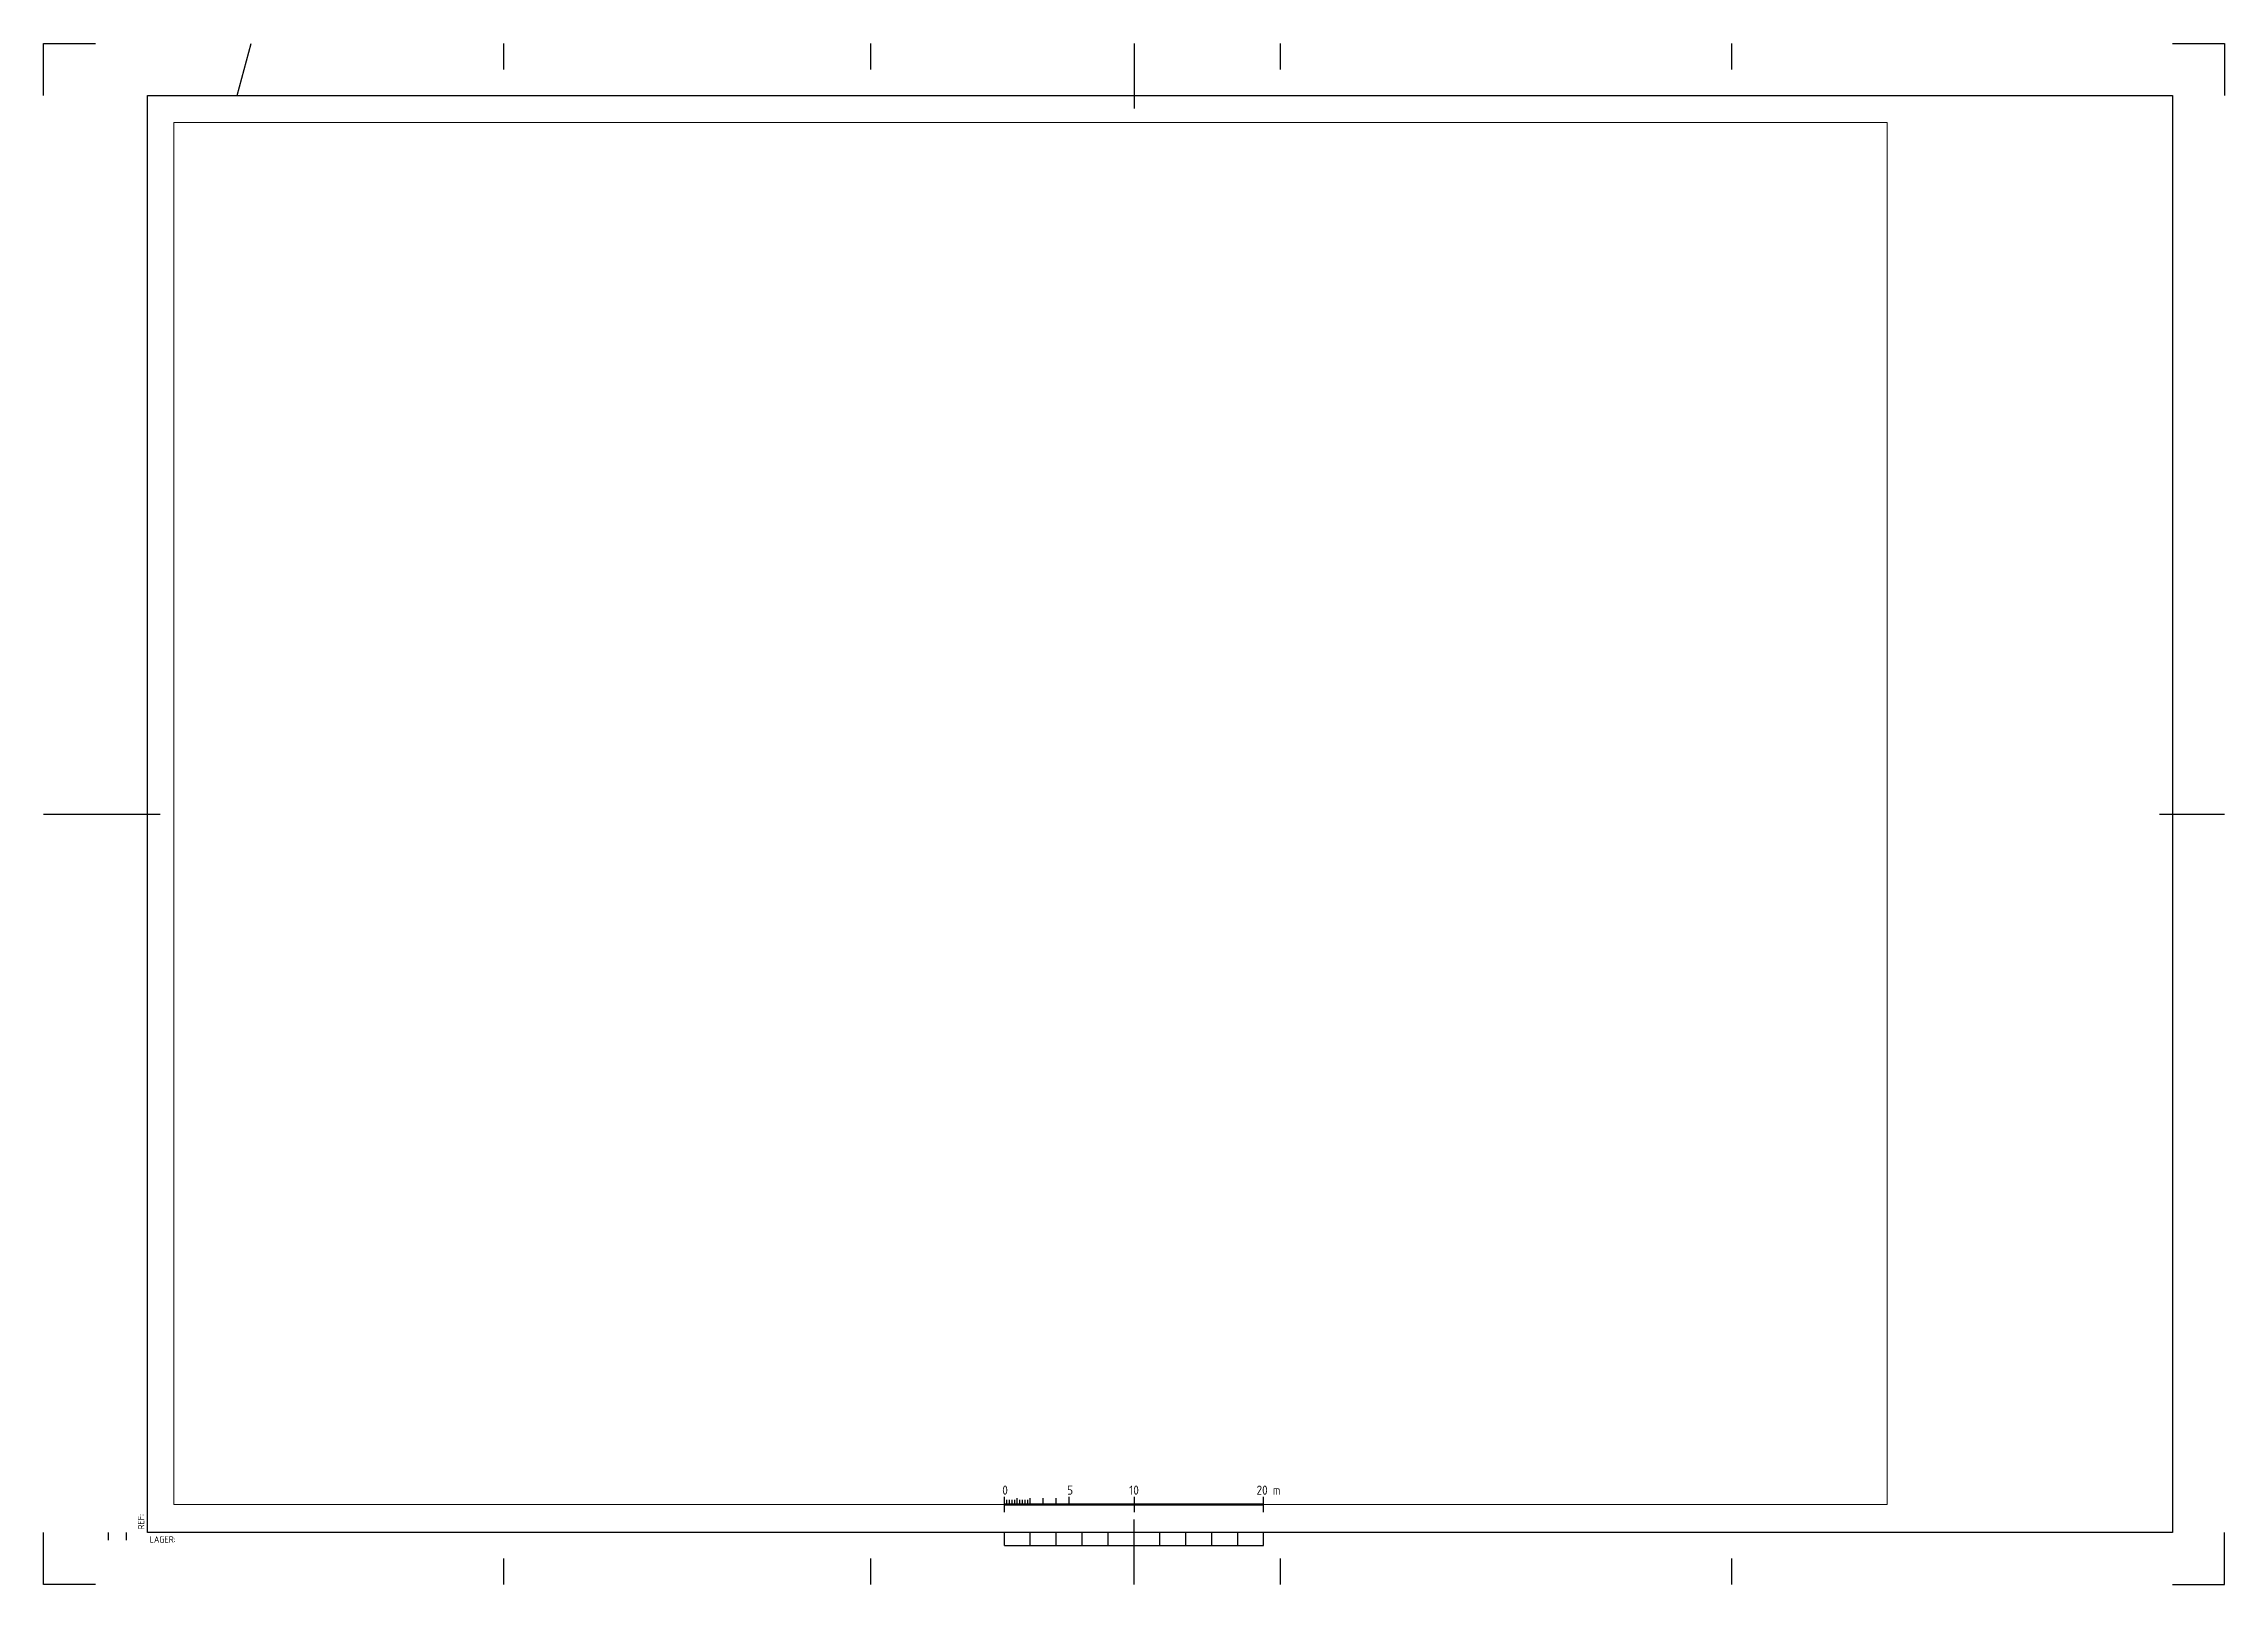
# Paper-space layout 'A1 200-del' of a CAD drawing. Header units: millimetres. Extents: x 0 to 841, y 0 to 594.
import ezdxf

# ---------------------------------------------------------------- set-up
doc = ezdxf.new("R2010")
doc.units = ezdxf.units.MM
doc.header["$LTSCALE"] = 50
doc.layers.add('A-------F1-B', color=1, linetype='Continuous')
doc.layers.add('A-------O4-B', color=1, linetype='Continuous')
doc.layers.add('Viewports', color=1, linetype='Continuous', lineweight=25, plot=False)
doc.styles.add('ISO', font='isocp.shx')

# ---------------------------------------------------------------- blocks, each defined once
blk = doc.blocks.new('A1_BH90')
at = {"color": 1}
for p, q in [((0, 574), (0, 594)), ((0, 594), (20, 594)), ((821, 594), (841, 594)), ((841, 594), (841, 574)), ((0, 0), (0, 20)), ((25, 17), (25, 20)), ((32, 17), (32, 20)), ((841, 0), (841, 20)), ((20, 0), (0, 0)), ((821, 0), (841, 0))]:
    blk.add_line(p, q, dxfattribs=at)
at = {"color": 3}
for p, q in [((74.61, 574), (80, 594)), ((177.5, 584), (177.5, 594)), ((319, 584), (319, 594)), ((420.5, 594), (420.5, 569)), ((477, 584), (477, 594)), ((651, 584), (651, 594)), ((0, 297), (45, 297)), ((816, 297), (841, 297)), ((370.5, 15), (370.5, 20)), ((380.5, 15), (380.5, 20)), ((390.5, 15), (390.5, 20)), ((400.5, 15), (400.5, 20)), ((410.5, 15), (410.5, 20)), ((420.5, 0), (420.5, 25)), ((430.5, 15), (430.5, 20)), ((440.5, 15), (440.5, 20)), ((450.5, 15), (450.5, 20)), ((460.5, 15), (460.5, 20)), ((470.5, 15), (470.5, 20)), ((177.5, 0), (177.5, 10)), ((319, 0), (319, 10)), ((370.5, 15), (470.5, 15)), ((477, 0), (477, 10)), ((651, 0), (651, 10))]:
    blk.add_line(p, q, dxfattribs=at)
at = {"color": 7}
for p, q in [((40, 574), (821, 574)), ((40, 20), (40, 574)), ((821, 574), (821, 20)), ((821, 20), (40, 20))]:
    blk.add_line(p, q, dxfattribs=at)
at = {"color": 1, "style": 'ISO', "flags": 8}
blk.add_attdef('XREF', (38.85, 21.17), '', height=2.5, rotation=90, dxfattribs=at)
blk.add_attdef('LAGER', (40.88, 16.06), '', height=2.5, dxfattribs=at)
blk = doc.blocks.new('Sve_skalstock 200')
at = {"color": 3}
for p, q in [((370.5, 27.8), (370.5, 33.8)), ((420.5, 33.8), (420.5, 27.8)), ((470.5, 27.8), (470.5, 33.8))]:
    blk.add_line(p, q, dxfattribs=at)
at = {"color": 1}
for p, q in [((395.5, 30.8), (395.5, 33.8)), ((375.5, 30.8), (375.5, 33.23)), ((380.5, 30.8), (380.5, 33.23)), ((385.5, 30.8), (385.5, 33.23)), ((390.5, 30.8), (390.5, 33.23))]:
    blk.add_line(p, q, dxfattribs=at)
at = {"color": 4}
for p, q in [((371.5, 30.8), (371.5, 32.54)), ((372.5, 30.8), (372.5, 32.54)), ((373.5, 30.8), (373.5, 32.54)), ((374.5, 30.8), (374.5, 32.54)), ((376.5, 30.8), (376.5, 32.54)), ((377.5, 30.8), (377.5, 32.54)), ((378.5, 30.8), (378.5, 32.54)), ((379.5, 30.8), (379.5, 32.54))]:
    blk.add_line(p, q, dxfattribs=at)
at = {"color": 1, "const_width": 1}
blk.add_lwpolyline([(470.5, 30.8), (370.5, 30.8)], dxfattribs=at)
at = {"color": 3, "style": 'ISO'}
for s, p in [('0', (369.69, 34.58)), ('5', (394.71, 34.58)), ('10', (418.64, 34.58)), ('20 m', (467.75, 34.58))]:
    blk.add_text(s, height=3.5, rotation=360, dxfattribs=at).set_placement(p)

psp = doc.layouts.new('A1 200-del')

# ---------------------------------------------------------------- block references
at = {"layer": 'A-------F1-B'}
ref = psp.add_blockref('A1_BH90', (0, 0), dxfattribs=at)
ref.add_attrib('LAGER', 'LAGER:', (40.88, 16.06), dxfattribs={"layer": '0', "color": 1, "height": 2.5, "style": 'ISO'})
ref.add_attrib('XREF', 'REF:', (38.85, 21.17), dxfattribs={"layer": '0', "color": 1, "height": 2.5, "rotation": 90, "style": 'ISO'})
at = {"layer": 'A-------O4-B'}
psp.add_blockref('Sve_skalstock 200', (0, 0), dxfattribs=at)

# ---------------------------------------------------------------- viewports
at = {"layer": 'Viewports'}
psp.add_viewport(center=(380.6, 297.19), size=(660.8, 532.7669), view_center_point=(26448.16, 20700), view_height=106553.3898, dxfattribs=at)

doc.saveas('drawing.dxf')
